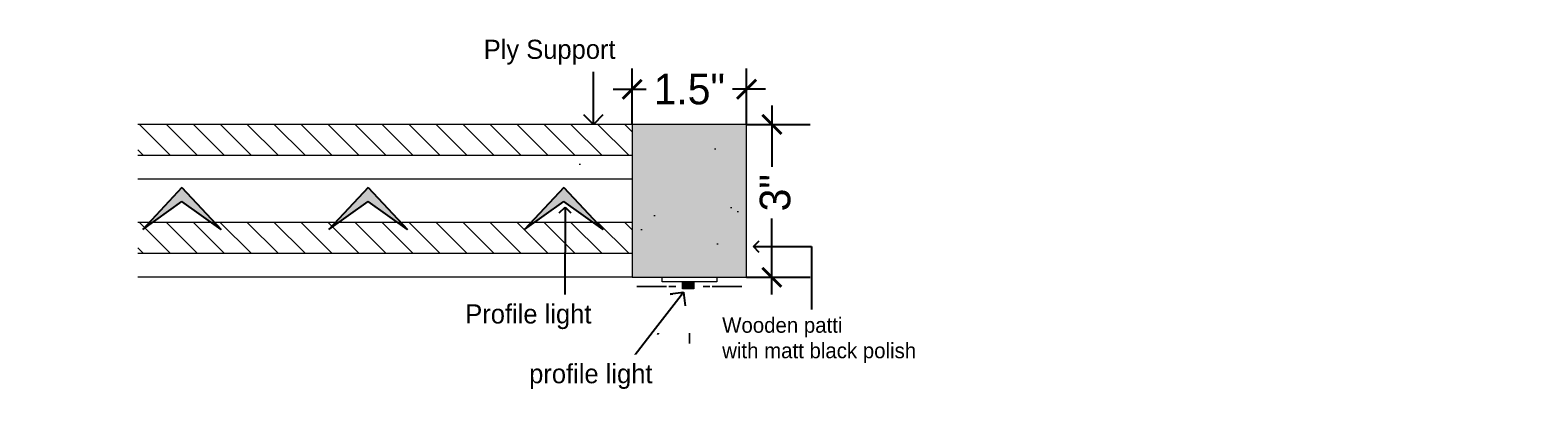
# Model space of a CAD drawing. Header units: inches. Extents: x -137722 to 81594, y -22256 to -1207.
# Drawn here: x -64413.14 to -64393.38, y -2417.22 to -2412.47 of the extents above; entities that cross this region are included whole.
import ezdxf

# ---------------------------------------------------------------- set-up
doc = ezdxf.new("R2010")
doc.units = ezdxf.units.IN
doc.header["$LTSCALE"] = 0.05
doc.header["$MEASUREMENT"] = 0
doc.header["$PDMODE"] = 3
doc.header["$PDSIZE"] = -4
doc.linetypes.add('DASHED2', pattern=[0.375, 0.25, -0.125])
doc.layers.get('Defpoints').update_dxf_attribs({"linetype": 'DASHED2'})
for name, color, linetype in [('Civil Dimension - Text', 7, 'Continuous'), ('Flooring Hatch', 251, 'Continuous'), ('text', 176, 'Continuous')]:
    doc.layers.add(name, color=color, linetype=linetype)
doc.layers.add('FURNITURE', color=36, linetype='Continuous', lineweight=18)
doc.layers.add('PDF6_RCP 1', color=7, linetype='Continuous', true_color=0xb9b9b9)
doc.styles.add('4MMOF3-8', font='ARIALN.TTF', dxfattribs={"height": 5.12})
doc.styles.add('9-128OF1-4', font='stylu.ttf')
doc.styles.add('ARIAL1', font='romans.shx', dxfattribs={"width": 0.85})
doc.dimstyles.new('DIM 1-4', dxfattribs={"dimtxt": 3.0792, "dimasz": 1.82, "dimexe": 1.82, "dimexo": 0, "dimgap": 0.09, "dimtad": 0, "dimzin": 0, "dimdsep": 46, "dimlunit": 4, "dimtxsty": '9-128OF1-4', "dimblk": 'ARCHTICK', "dimcen": 1.8125, "dimdle": 1.82, "dimclrd": 8, "dimclre": 8, "dimadec": 0, "dimazin": 0, "dimtfac": 1, "dimtofl": 0, "dimtmove": 0, "dimatfit": 3, "dimldrblk": 'OPEN90', "dimfxl": 1, "dimtolj": 1, "dimtzin": 0, "dimlwd": -1, "dimarcsym": 0})
pattern_1 = [(127.5, (-109978.4844, 75098.0338), (-1.92682377, -0.062993358), [0, -1.52, 0, -1.7, 0, -1.625]), (97.5, (-109978.4844, 75098.0338), (-2.822146065, 1.769776705), [0, -0.82, 0, -1.37, 0, -0.525]), (57.5, (-109978.4844, 75096.8038), (-0.005659054, 3.114141862), [0, -0.5, 0, -1.8, 0, -2.35]), (47.5, (-109978.4844, 75096.8038), (-0.877675565, 3.006126605), [0, -0.25, 0, -1.18, 0, -1.35])]

# ---------------------------------------------------------------- blocks, each defined once
blk = doc.blocks.new('_ArchTick')
at = {"color": 0, "const_width": 0.15}
blk.add_lwpolyline([(-0.5, -0.5), (0.5, 0.5)], dxfattribs=at)
blk = doc.blocks.new('*D525')
at = {"layer": 'Civil Dimension - Text', "color": 8, "ltscale": 50, "transparency": 16777216}
for p, q in [((-64403.415, -2413.458), (-64403.415, -2414.263)), ((-64403.415, -2415.958), (-64403.415, -2414.94))]:
    blk.add_line(p, q, dxfattribs=at)
at = {"layer": 'Civil Dimension - Text', "color": 8, "lineweight": -2, "ltscale": 50, "transparency": 16777216}
for p, q in [((-64403.747, -2413.708), (-64402.915, -2413.708)), ((-64403.747, -2415.708), (-64402.915, -2415.708))]:
    blk.add_line(p, q, dxfattribs=at)
at = {"layer": 'Defpoints', "color": 0, "ltscale": 50, "transparency": 16777216}
for p in [(-64403.747, -2413.708), (-64403.415, -2413.708), (-64403.747, -2415.708)]:
    blk.add_point(p, dxfattribs=at)
at = {"layer": 'Civil Dimension - Text', "color": 8, "ltscale": 50, "transparency": 16777216, "xscale": 0.25, "yscale": 0.25, "zscale": 0.25}
for p, rotation in [((-64403.415, -2413.708), 90), ((-64403.415, -2415.708), 270)]:
    blk.add_blockref('_ArchTick', p, dxfattribs=dict(at, rotation=rotation))
at = {"layer": 'Civil Dimension - Text', "color": 0, "ltscale": 50, "transparency": 16777216, "insert": (-64403.371, -2414.601), "char_height": 0.4, "attachment_point": 5, "rotation": 90, "style": '9-128OF1-4'}
blk.add_mtext('\\A1;3"', dxfattribs=at)
blk = doc.blocks.new('_Open90')
at = {"color": 0, "linetype": 'ByBlock', "lineweight": -2}
for p, q in [((0, 0), (-1, 0)), ((-0.5, 0.5), (0, 0)), ((0, 0), (-0.5, -0.5))]:
    blk.add_line(p, q, dxfattribs=at)
blk = doc.blocks.new('*D526')
at = {"layer": 'Civil Dimension - Text', "color": 8, "lineweight": -2, "ltscale": 50, "transparency": 16777216}
for p, q in [((-64405.247, -2413.708), (-64405.247, -2412.747)), ((-64403.747, -2413.708), (-64403.747, -2412.747))]:
    blk.add_line(p, q, dxfattribs=at)
at = {"layer": 'Civil Dimension - Text', "color": 8, "ltscale": 50, "transparency": 16777216}
for p, q in [((-64405.497, -2413.247), (-64405.062, -2413.247)), ((-64403.497, -2413.247), (-64403.931, -2413.247))]:
    blk.add_line(p, q, dxfattribs=at)
at = {"layer": 'Defpoints', "color": 0, "ltscale": 50, "transparency": 16777216}
for p in [(-64403.747, -2413.247), (-64405.247, -2413.708), (-64403.747, -2413.708)]:
    blk.add_point(p, dxfattribs=at)
at = {"layer": 'Civil Dimension - Text', "color": 8, "ltscale": 50, "transparency": 16777216, "xscale": 0.25, "yscale": 0.25, "zscale": 0.25, "rotation": 180}
blk.add_blockref('_ArchTick', (-64405.247, -2413.247), dxfattribs=at)
at = {"layer": 'Civil Dimension - Text', "color": 8, "ltscale": 50, "transparency": 16777216, "xscale": 0.25, "yscale": 0.25, "zscale": 0.25}
blk.add_blockref('_ArchTick', (-64403.747, -2413.247), dxfattribs=at)
at = {"layer": 'Civil Dimension - Text', "color": 0, "ltscale": 50, "transparency": 16777216, "insert": (-64404.497, -2413.247), "char_height": 0.4, "attachment_point": 5, "style": '9-128OF1-4'}
blk.add_mtext('\\A1;1.5"', dxfattribs=at)
blk = doc.blocks.new('adwawd')
at = {"layer": 'Flooring Hatch', "ltscale": 50, "true_color": 0xcd6928, "transparency": 33554687}
h = blk.add_hatch(color=32, dxfattribs=at)
h.dxf.hatch_style = 1
h.paths.add_polyline_path([(-77941.34, -7094.04), (-77946.01, -7099.05), (-77941.34, -7095.73), (-77936.68, -7099.05)])
at = {"layer": 'Civil Dimension - Text', "color": 2, "ltscale": 50}
for p, q in [((-77941.34, -7094.04), (-77946.01, -7099.05)), ((-77941.34, -7094.04), (-77936.68, -7099.05)), ((-77946.01, -7099.05), (-77941.34, -7095.73)), ((-77936.68, -7099.05), (-77941.34, -7095.73))]:
    blk.add_line(p, q, dxfattribs=at)

msp = doc.modelspace()

# ---------------------------------------------------------------- hatches: boundary and pattern name
at = {"layer": 'FURNITURE', "ltscale": 50}
h = msp.add_hatch(dxfattribs=at)
h.set_pattern_fill('ANSI31', color=256, scale=2, angle=90)
h.set_pattern_definition([(135, (-0.41622, -19.66975), (-0.1767766953, -0.1767766953), [])])
h.paths.add_polyline_path([(-64405.2469, -2414.1151), (-64405.2469, -2413.7079), (-64411.7279, -2413.7079), (-64411.7279, -2414.1151)])
h = msp.add_hatch(dxfattribs=at)
h.set_pattern_fill('AR-SAND', color=256, angle=90)
h.set_pattern_definition([(127.5, (-0.4162, -19.6697), (-1.92682377, -0.06299336), [0, -1.52, 0, -1.7, 0, -1.625]), (97.5, (-0.4162, -19.6697), (-2.82214607, 1.76977671), [0, -0.82, 0, -1.37, 0, -0.525]), (57.5, (-0.4162, -20.8997), (-0.005659054, 3.11414186), [0, -0.5, 0, -1.8, 0, -2.35]), (47.5, (-0.4162, -20.8997), (-0.87767556, 3.0061266), [0, -0.25, 0, -1.18, 0, -1.35])])
h.paths.add_polyline_path([(-64407.2532, -2413.7079), (-64407.2532, -2414.4579), (-64405.2469, -2414.4579), (-64405.2469, -2413.7079)])
h = msp.add_hatch(dxfattribs=at)
h.set_pattern_fill('AR-SAND', color=256, angle=90)
h.set_pattern_definition(pattern_1)
h.paths.add_polyline_path([(-64403.7469, -2413.7079), (-64405.2469, -2413.7079), (-64405.2469, -2415.7079), (-64403.7469, -2415.7079)])
h = msp.add_hatch(dxfattribs=at)
h.set_pattern_fill('AR-SAND', color=256, angle=90)
h.set_pattern_definition(pattern_1)
h.paths.add_polyline_path([(-64405.2469, -2415.7079), (-64403.7469, -2415.7079), (-64403.7469, -2413.7079), (-64405.2469, -2413.7079)])
h = msp.add_hatch(dxfattribs=at)
h.set_pattern_fill('AR-SAND', color=256, angle=90)
h.set_pattern_definition(pattern_1)
h.paths.add_polyline_path([(-64405.2469, -2415.7079), (-64403.7469, -2415.7079), (-64403.7469, -2413.7079), (-64405.2469, -2413.7079)])
h = msp.add_hatch(color=256, dxfattribs=at)
h.dxf.hatch_style = 1
h.paths.add_polyline_path([(-64403.7469, -2413.7079), (-64405.2469, -2413.7079), (-64405.2469, -2415.7079), (-64403.7469, -2415.7079)])
h = msp.add_hatch(dxfattribs=at)
h.set_pattern_fill('ANSI31', color=256, scale=2, angle=90)
h.set_pattern_definition([(135, (-0.41622, -20.95254), (-0.1767766953, -0.1767766953), [])])
h.paths.add_polyline_path([(-64405.2469, -2415.3979), (-64405.2469, -2414.9906), (-64411.7279, -2414.9906), (-64411.7279, -2415.3979)])
at = {"layer": 'PDF6_RCP 1', "true_color": 0xf8d731}
msp.add_hatch(color=40, dxfattribs=at).paths.add_polyline_path([(-64404.4371, -2415.8572), (-64404.5865, -2415.8572), (-64404.5865, -2415.7676), (-64404.4371, -2415.7676)])

# ---------------------------------------------------------------- linework, layer by layer
at = {"layer": 'FURNITURE', "ltscale": 50}
for p, q in [((-64405.2469, -2413.7079), (-64411.7279, -2413.7079)), ((-64405.2469, -2414.1151), (-64411.7279, -2414.1151)), ((-64405.2469, -2414.4251), (-64411.7279, -2414.4251)), ((-64405.2469, -2414.9906), (-64411.7279, -2414.9906)), ((-64405.2469, -2415.3979), (-64411.7279, -2415.3979)), ((-64405.2469, -2415.7079), (-64411.7279, -2415.7079))]:
    msp.add_line(p, q, dxfattribs=at)
msp.add_lwpolyline([(-64403.7469, -2415.7079), (-64403.7469, -2413.7079), (-64405.2469, -2413.7079), (-64405.2469, -2415.7079)], close=True, dxfattribs=at)
at = {"layer": 'PDF6_RCP 1', "color": 244, "lineweight": 0, "true_color": 0x991b1e}
for points in [[(-64404.7955, -2415.8273), (-64405.1838, -2415.8273)], [(-64404.7955, -2415.8273), (-64405.1838, -2415.8273)], [(-64404.6761, -2415.8273), (-64404.7657, -2415.8273)], [(-64404.6761, -2415.8273), (-64404.7657, -2415.8273)], [(-64404.3177, -2415.8273), (-64404.2281, -2415.8273)], [(-64404.3177, -2415.8273), (-64404.2281, -2415.8273)], [(-64404.1982, -2415.8273), (-64403.81, -2415.8273)], [(-64404.1982, -2415.8273), (-64403.81, -2415.8273)], [(-64404.7955, -2415.9766), (-64405.1539, -2416.0961)], [(-64404.7955, -2415.9766), (-64405.1539, -2416.0961)], [(-64404.6761, -2415.9468), (-64404.7657, -2415.9766)], [(-64404.6761, -2415.9468), (-64404.7657, -2415.9766)], [(-64404.6163, -2416.0364), (-64404.6462, -2416.0961)], [(-64404.6163, -2416.0364), (-64404.6462, -2416.0961)], [(-64404.4969, -2416.0662), (-64404.4969, -2416.1558)], [(-64404.4969, -2416.0662), (-64404.4969, -2416.1558)], [(-64404.3774, -2416.0364), (-64404.3475, -2416.0961)], [(-64404.3774, -2416.0364), (-64404.3475, -2416.0961)], [(-64404.3177, -2415.9468), (-64404.258, -2415.9766)], [(-64404.3177, -2415.9468), (-64404.258, -2415.9766)], [(-64404.1982, -2415.9766), (-64403.8398, -2416.0961)], [(-64404.1982, -2415.9766), (-64403.8398, -2416.0961)], [(-64404.6761, -2416.126), (-64404.915, -2416.4545)], [(-64404.6761, -2416.126), (-64404.915, -2416.4545)], [(-64404.4969, -2416.1857), (-64404.4969, -2416.574)], [(-64404.4969, -2416.1857), (-64404.4969, -2416.574)], [(-64404.3177, -2416.126), (-64404.0788, -2416.4545)], [(-64404.3177, -2416.126), (-64404.0788, -2416.4545)]]:
    msp.add_lwpolyline(points, close=True, dxfattribs=at)
for points in [[(-64405.1838, -2415.8273), (-64404.7955, -2415.8273)], [(-64405.1838, -2415.8273), (-64404.7955, -2415.8273)], [(-64405.1838, -2415.8273), (-64404.7955, -2415.8273)], [(-64405.1838, -2415.8273), (-64404.7955, -2415.8273)], [(-64405.1838, -2415.8273), (-64404.7955, -2415.8273)], [(-64405.1838, -2415.8273), (-64404.7955, -2415.8273)], [(-64405.1838, -2415.8273), (-64404.7955, -2415.8273)], [(-64405.1838, -2415.8273), (-64404.7955, -2415.8273)], [(-64405.1838, -2415.8273), (-64404.7955, -2415.8273)], [(-64405.1838, -2415.8273), (-64404.7955, -2415.8273)], [(-64405.1838, -2415.8273), (-64404.7955, -2415.8273)], [(-64405.1838, -2415.8273), (-64404.7955, -2415.8273)], [(-64405.1838, -2415.8273), (-64404.7955, -2415.8273)], [(-64405.1838, -2415.8273), (-64404.7955, -2415.8273)], [(-64405.1838, -2415.8273), (-64404.7955, -2415.8273)], [(-64405.1838, -2415.8273), (-64404.7955, -2415.8273)], [(-64405.1838, -2415.8273), (-64404.7955, -2415.8273)], [(-64405.1838, -2415.8273), (-64404.7955, -2415.8273)], [(-64405.1838, -2415.8273), (-64404.7955, -2415.8273)], [(-64405.1838, -2415.8273), (-64404.7955, -2415.8273)], [(-64405.1838, -2415.8273), (-64404.7955, -2415.8273)], [(-64405.1838, -2415.8273), (-64404.7955, -2415.8273)], [(-64405.1838, -2415.8273), (-64404.7955, -2415.8273)], [(-64405.1838, -2415.8273), (-64404.7955, -2415.8273)], [(-64405.1838, -2415.8273), (-64404.7955, -2415.8273)], [(-64404.7657, -2415.8273), (-64404.6761, -2415.8273)], [(-64404.7657, -2415.8273), (-64404.6761, -2415.8273)], [(-64404.7657, -2415.8273), (-64404.6761, -2415.8273)], [(-64404.7657, -2415.8273), (-64404.6761, -2415.8273)], [(-64404.7657, -2415.8273), (-64404.6761, -2415.8273)], [(-64404.7657, -2415.8273), (-64404.6761, -2415.8273)], [(-64404.7657, -2415.8273), (-64404.6761, -2415.8273)], [(-64404.7657, -2415.8273), (-64404.6761, -2415.8273)], [(-64404.7657, -2415.8273), (-64404.6761, -2415.8273)], [(-64404.7657, -2415.8273), (-64404.6761, -2415.8273)], [(-64404.7657, -2415.8273), (-64404.6761, -2415.8273)], [(-64404.7657, -2415.8273), (-64404.6761, -2415.8273)], [(-64404.7657, -2415.8273), (-64404.6761, -2415.8273)], [(-64404.7657, -2415.8273), (-64404.6761, -2415.8273)], [(-64404.7657, -2415.8273), (-64404.6761, -2415.8273)], [(-64404.7657, -2415.8273), (-64404.6761, -2415.8273)], [(-64404.7657, -2415.8273), (-64404.6761, -2415.8273)], [(-64404.7657, -2415.8273), (-64404.6761, -2415.8273)], [(-64404.7657, -2415.8273), (-64404.6761, -2415.8273)], [(-64404.7657, -2415.8273), (-64404.6761, -2415.8273)], [(-64404.7657, -2415.8273), (-64404.6761, -2415.8273)], [(-64404.7657, -2415.8273), (-64404.6761, -2415.8273)], [(-64404.7657, -2415.8273), (-64404.6761, -2415.8273)], [(-64404.7657, -2415.8273), (-64404.6761, -2415.8273)], [(-64404.7657, -2415.8273), (-64404.6761, -2415.8273)], [(-64404.2281, -2415.8273), (-64404.3177, -2415.8273)], [(-64404.2281, -2415.8273), (-64404.3177, -2415.8273)], [(-64404.2281, -2415.8273), (-64404.3177, -2415.8273)], [(-64404.2281, -2415.8273), (-64404.3177, -2415.8273)], [(-64404.2281, -2415.8273), (-64404.3177, -2415.8273)], [(-64404.2281, -2415.8273), (-64404.3177, -2415.8273)], [(-64404.2281, -2415.8273), (-64404.3177, -2415.8273)], [(-64404.2281, -2415.8273), (-64404.3177, -2415.8273)], [(-64404.2281, -2415.8273), (-64404.3177, -2415.8273)], [(-64404.2281, -2415.8273), (-64404.3177, -2415.8273)], [(-64404.2281, -2415.8273), (-64404.3177, -2415.8273)], [(-64404.2281, -2415.8273), (-64404.3177, -2415.8273)], [(-64404.2281, -2415.8273), (-64404.3177, -2415.8273)], [(-64404.2281, -2415.8273), (-64404.3177, -2415.8273)], [(-64404.2281, -2415.8273), (-64404.3177, -2415.8273)], [(-64404.2281, -2415.8273), (-64404.3177, -2415.8273)], [(-64404.2281, -2415.8273), (-64404.3177, -2415.8273)], [(-64404.2281, -2415.8273), (-64404.3177, -2415.8273)], [(-64404.2281, -2415.8273), (-64404.3177, -2415.8273)], [(-64404.2281, -2415.8273), (-64404.3177, -2415.8273)], [(-64404.2281, -2415.8273), (-64404.3177, -2415.8273)], [(-64404.2281, -2415.8273), (-64404.3177, -2415.8273)], [(-64404.2281, -2415.8273), (-64404.3177, -2415.8273)], [(-64404.2281, -2415.8273), (-64404.3177, -2415.8273)], [(-64404.2281, -2415.8273), (-64404.3177, -2415.8273)], [(-64403.81, -2415.8273), (-64404.1982, -2415.8273)], [(-64403.81, -2415.8273), (-64404.1982, -2415.8273)], [(-64403.81, -2415.8273), (-64404.1982, -2415.8273)], [(-64403.81, -2415.8273), (-64404.1982, -2415.8273)], [(-64403.81, -2415.8273), (-64404.1982, -2415.8273)], [(-64403.81, -2415.8273), (-64404.1982, -2415.8273)], [(-64403.81, -2415.8273), (-64404.1982, -2415.8273)], [(-64403.81, -2415.8273), (-64404.1982, -2415.8273)], [(-64403.81, -2415.8273), (-64404.1982, -2415.8273)], [(-64403.81, -2415.8273), (-64404.1982, -2415.8273)], [(-64403.81, -2415.8273), (-64404.1982, -2415.8273)], [(-64403.81, -2415.8273), (-64404.1982, -2415.8273)], [(-64403.81, -2415.8273), (-64404.1982, -2415.8273)], [(-64403.81, -2415.8273), (-64404.1982, -2415.8273)], [(-64403.81, -2415.8273), (-64404.1982, -2415.8273)], [(-64403.81, -2415.8273), (-64404.1982, -2415.8273)], [(-64403.81, -2415.8273), (-64404.1982, -2415.8273)], [(-64403.81, -2415.8273), (-64404.1982, -2415.8273)], [(-64403.81, -2415.8273), (-64404.1982, -2415.8273)], [(-64403.81, -2415.8273), (-64404.1982, -2415.8273)], [(-64403.81, -2415.8273), (-64404.1982, -2415.8273)], [(-64403.81, -2415.8273), (-64404.1982, -2415.8273)], [(-64403.81, -2415.8273), (-64404.1982, -2415.8273)], [(-64403.81, -2415.8273), (-64404.1982, -2415.8273)], [(-64403.81, -2415.8273), (-64404.1982, -2415.8273)], [(-64405.1539, -2416.0961), (-64404.7955, -2415.9766)], [(-64405.1539, -2416.0961), (-64404.7955, -2415.9766)], [(-64405.1539, -2416.0961), (-64404.7955, -2415.9766)], [(-64405.1539, -2416.0961), (-64404.7955, -2415.9766)], [(-64405.1539, -2416.0961), (-64404.7955, -2415.9766)], [(-64405.1539, -2416.0961), (-64404.7955, -2415.9766)], [(-64405.1539, -2416.0961), (-64404.7955, -2415.9766)], [(-64405.1539, -2416.0961), (-64404.7955, -2415.9766)], [(-64405.1539, -2416.0961), (-64404.7955, -2415.9766)], [(-64405.1539, -2416.0961), (-64404.7955, -2415.9766)], [(-64405.1539, -2416.0961), (-64404.7955, -2415.9766)], [(-64405.1539, -2416.0961), (-64404.7955, -2415.9766)], [(-64405.1539, -2416.0961), (-64404.7955, -2415.9766)], [(-64405.1539, -2416.0961), (-64404.7955, -2415.9766)], [(-64405.1539, -2416.0961), (-64404.7955, -2415.9766)], [(-64405.1539, -2416.0961), (-64404.7955, -2415.9766)], [(-64405.1539, -2416.0961), (-64404.7955, -2415.9766)], [(-64405.1539, -2416.0961), (-64404.7955, -2415.9766)], [(-64405.1539, -2416.0961), (-64404.7955, -2415.9766)], [(-64405.1539, -2416.0961), (-64404.7955, -2415.9766)], [(-64405.1539, -2416.0961), (-64404.7955, -2415.9766)], [(-64405.1539, -2416.0961), (-64404.7955, -2415.9766)], [(-64405.1539, -2416.0961), (-64404.7955, -2415.9766)], [(-64405.1539, -2416.0961), (-64404.7955, -2415.9766)], [(-64405.1539, -2416.0961), (-64404.7955, -2415.9766)], [(-64404.7657, -2415.9766), (-64404.6761, -2415.9468)], [(-64404.7657, -2415.9766), (-64404.6761, -2415.9468)], [(-64404.7657, -2415.9766), (-64404.6761, -2415.9468)], [(-64404.7657, -2415.9766), (-64404.6761, -2415.9468)], [(-64404.7657, -2415.9766), (-64404.6761, -2415.9468)], [(-64404.7657, -2415.9766), (-64404.6761, -2415.9468)], [(-64404.7657, -2415.9766), (-64404.6761, -2415.9468)], [(-64404.7657, -2415.9766), (-64404.6761, -2415.9468)], [(-64404.7657, -2415.9766), (-64404.6761, -2415.9468)], [(-64404.7657, -2415.9766), (-64404.6761, -2415.9468)], [(-64404.7657, -2415.9766), (-64404.6761, -2415.9468)], [(-64404.7657, -2415.9766), (-64404.6761, -2415.9468)], [(-64404.7657, -2415.9766), (-64404.6761, -2415.9468)], [(-64404.7657, -2415.9766), (-64404.6761, -2415.9468)], [(-64404.7657, -2415.9766), (-64404.6761, -2415.9468)], [(-64404.7657, -2415.9766), (-64404.6761, -2415.9468)], [(-64404.7657, -2415.9766), (-64404.6761, -2415.9468)], [(-64404.7657, -2415.9766), (-64404.6761, -2415.9468)], [(-64404.7657, -2415.9766), (-64404.6761, -2415.9468)], [(-64404.7657, -2415.9766), (-64404.6761, -2415.9468)], [(-64404.7657, -2415.9766), (-64404.6761, -2415.9468)], [(-64404.7657, -2415.9766), (-64404.6761, -2415.9468)], [(-64404.7657, -2415.9766), (-64404.6761, -2415.9468)], [(-64404.7657, -2415.9766), (-64404.6761, -2415.9468)], [(-64404.7657, -2415.9766), (-64404.6761, -2415.9468)], [(-64404.6462, -2416.0961), (-64404.6163, -2416.0364)], [(-64404.6462, -2416.0961), (-64404.6163, -2416.0364)], [(-64404.6462, -2416.0961), (-64404.6163, -2416.0364)], [(-64404.6462, -2416.0961), (-64404.6163, -2416.0364)], [(-64404.6462, -2416.0961), (-64404.6163, -2416.0364)], [(-64404.6462, -2416.0961), (-64404.6163, -2416.0364)], [(-64404.6462, -2416.0961), (-64404.6163, -2416.0364)], [(-64404.6462, -2416.0961), (-64404.6163, -2416.0364)], [(-64404.6462, -2416.0961), (-64404.6163, -2416.0364)], [(-64404.6462, -2416.0961), (-64404.6163, -2416.0364)], [(-64404.6462, -2416.0961), (-64404.6163, -2416.0364)], [(-64404.6462, -2416.0961), (-64404.6163, -2416.0364)], [(-64404.6462, -2416.0961), (-64404.6163, -2416.0364)], [(-64404.6462, -2416.0961), (-64404.6163, -2416.0364)], [(-64404.6462, -2416.0961), (-64404.6163, -2416.0364)], [(-64404.6462, -2416.0961), (-64404.6163, -2416.0364)], [(-64404.6462, -2416.0961), (-64404.6163, -2416.0364)], [(-64404.6462, -2416.0961), (-64404.6163, -2416.0364)], [(-64404.6462, -2416.0961), (-64404.6163, -2416.0364)], [(-64404.6462, -2416.0961), (-64404.6163, -2416.0364)], [(-64404.6462, -2416.0961), (-64404.6163, -2416.0364)], [(-64404.6462, -2416.0961), (-64404.6163, -2416.0364)], [(-64404.6462, -2416.0961), (-64404.6163, -2416.0364)], [(-64404.6462, -2416.0961), (-64404.6163, -2416.0364)], [(-64404.6462, -2416.0961), (-64404.6163, -2416.0364)], [(-64404.4969, -2416.1558), (-64404.4969, -2416.0662)], [(-64404.4969, -2416.1558), (-64404.4969, -2416.0662)], [(-64404.4969, -2416.1558), (-64404.4969, -2416.0662)], [(-64404.4969, -2416.1558), (-64404.4969, -2416.0662)], [(-64404.4969, -2416.1558), (-64404.4969, -2416.0662)], [(-64404.4969, -2416.1558), (-64404.4969, -2416.0662)], [(-64404.4969, -2416.1558), (-64404.4969, -2416.0662)], [(-64404.4969, -2416.1558), (-64404.4969, -2416.0662)], [(-64404.4969, -2416.1558), (-64404.4969, -2416.0662)], [(-64404.4969, -2416.1558), (-64404.4969, -2416.0662)], [(-64404.4969, -2416.1558), (-64404.4969, -2416.0662)], [(-64404.4969, -2416.1558), (-64404.4969, -2416.0662)], [(-64404.4969, -2416.1558), (-64404.4969, -2416.0662)], [(-64404.4969, -2416.1558), (-64404.4969, -2416.0662)], [(-64404.4969, -2416.1558), (-64404.4969, -2416.0662)], [(-64404.4969, -2416.1558), (-64404.4969, -2416.0662)], [(-64404.4969, -2416.1558), (-64404.4969, -2416.0662)], [(-64404.4969, -2416.1558), (-64404.4969, -2416.0662)], [(-64404.4969, -2416.1558), (-64404.4969, -2416.0662)], [(-64404.4969, -2416.1558), (-64404.4969, -2416.0662)], [(-64404.4969, -2416.1558), (-64404.4969, -2416.0662)], [(-64404.4969, -2416.1558), (-64404.4969, -2416.0662)], [(-64404.4969, -2416.1558), (-64404.4969, -2416.0662)], [(-64404.4969, -2416.1558), (-64404.4969, -2416.0662)], [(-64404.4969, -2416.1558), (-64404.4969, -2416.0662)], [(-64404.3475, -2416.0961), (-64404.3774, -2416.0364)], [(-64404.3475, -2416.0961), (-64404.3774, -2416.0364)], [(-64404.3475, -2416.0961), (-64404.3774, -2416.0364)], [(-64404.3475, -2416.0961), (-64404.3774, -2416.0364)], [(-64404.3475, -2416.0961), (-64404.3774, -2416.0364)], [(-64404.3475, -2416.0961), (-64404.3774, -2416.0364)], [(-64404.3475, -2416.0961), (-64404.3774, -2416.0364)], [(-64404.3475, -2416.0961), (-64404.3774, -2416.0364)], [(-64404.3475, -2416.0961), (-64404.3774, -2416.0364)], [(-64404.3475, -2416.0961), (-64404.3774, -2416.0364)], [(-64404.3475, -2416.0961), (-64404.3774, -2416.0364)], [(-64404.3475, -2416.0961), (-64404.3774, -2416.0364)], [(-64404.3475, -2416.0961), (-64404.3774, -2416.0364)], [(-64404.3475, -2416.0961), (-64404.3774, -2416.0364)], [(-64404.3475, -2416.0961), (-64404.3774, -2416.0364)], [(-64404.3475, -2416.0961), (-64404.3774, -2416.0364)], [(-64404.3475, -2416.0961), (-64404.3774, -2416.0364)], [(-64404.3475, -2416.0961), (-64404.3774, -2416.0364)], [(-64404.3475, -2416.0961), (-64404.3774, -2416.0364)], [(-64404.3475, -2416.0961), (-64404.3774, -2416.0364)], [(-64404.3475, -2416.0961), (-64404.3774, -2416.0364)], [(-64404.3475, -2416.0961), (-64404.3774, -2416.0364)], [(-64404.3475, -2416.0961), (-64404.3774, -2416.0364)], [(-64404.3475, -2416.0961), (-64404.3774, -2416.0364)], [(-64404.3475, -2416.0961), (-64404.3774, -2416.0364)], [(-64404.258, -2415.9766), (-64404.3177, -2415.9468)], [(-64404.258, -2415.9766), (-64404.3177, -2415.9468)], [(-64404.258, -2415.9766), (-64404.3177, -2415.9468)], [(-64404.258, -2415.9766), (-64404.3177, -2415.9468)], [(-64404.258, -2415.9766), (-64404.3177, -2415.9468)], [(-64404.258, -2415.9766), (-64404.3177, -2415.9468)], [(-64404.258, -2415.9766), (-64404.3177, -2415.9468)], [(-64404.258, -2415.9766), (-64404.3177, -2415.9468)], [(-64404.258, -2415.9766), (-64404.3177, -2415.9468)], [(-64404.258, -2415.9766), (-64404.3177, -2415.9468)], [(-64404.258, -2415.9766), (-64404.3177, -2415.9468)], [(-64404.258, -2415.9766), (-64404.3177, -2415.9468)], [(-64404.258, -2415.9766), (-64404.3177, -2415.9468)], [(-64404.258, -2415.9766), (-64404.3177, -2415.9468)], [(-64404.258, -2415.9766), (-64404.3177, -2415.9468)], [(-64404.258, -2415.9766), (-64404.3177, -2415.9468)], [(-64404.258, -2415.9766), (-64404.3177, -2415.9468)], [(-64404.258, -2415.9766), (-64404.3177, -2415.9468)], [(-64404.258, -2415.9766), (-64404.3177, -2415.9468)], [(-64404.258, -2415.9766), (-64404.3177, -2415.9468)], [(-64404.258, -2415.9766), (-64404.3177, -2415.9468)], [(-64404.258, -2415.9766), (-64404.3177, -2415.9468)], [(-64404.258, -2415.9766), (-64404.3177, -2415.9468)], [(-64404.258, -2415.9766), (-64404.3177, -2415.9468)], [(-64404.258, -2415.9766), (-64404.3177, -2415.9468)], [(-64403.8398, -2416.0961), (-64404.1982, -2415.9766)], [(-64403.8398, -2416.0961), (-64404.1982, -2415.9766)], [(-64403.8398, -2416.0961), (-64404.1982, -2415.9766)], [(-64403.8398, -2416.0961), (-64404.1982, -2415.9766)], [(-64403.8398, -2416.0961), (-64404.1982, -2415.9766)], [(-64403.8398, -2416.0961), (-64404.1982, -2415.9766)], [(-64403.8398, -2416.0961), (-64404.1982, -2415.9766)], [(-64403.8398, -2416.0961), (-64404.1982, -2415.9766)], [(-64403.8398, -2416.0961), (-64404.1982, -2415.9766)], [(-64403.8398, -2416.0961), (-64404.1982, -2415.9766)], [(-64403.8398, -2416.0961), (-64404.1982, -2415.9766)], [(-64403.8398, -2416.0961), (-64404.1982, -2415.9766)], [(-64403.8398, -2416.0961), (-64404.1982, -2415.9766)], [(-64403.8398, -2416.0961), (-64404.1982, -2415.9766)], [(-64403.8398, -2416.0961), (-64404.1982, -2415.9766)], [(-64403.8398, -2416.0961), (-64404.1982, -2415.9766)], [(-64403.8398, -2416.0961), (-64404.1982, -2415.9766)], [(-64403.8398, -2416.0961), (-64404.1982, -2415.9766)], [(-64403.8398, -2416.0961), (-64404.1982, -2415.9766)], [(-64403.8398, -2416.0961), (-64404.1982, -2415.9766)], [(-64403.8398, -2416.0961), (-64404.1982, -2415.9766)], [(-64403.8398, -2416.0961), (-64404.1982, -2415.9766)], [(-64403.8398, -2416.0961), (-64404.1982, -2415.9766)], [(-64403.8398, -2416.0961), (-64404.1982, -2415.9766)], [(-64403.8398, -2416.0961), (-64404.1982, -2415.9766)], [(-64404.915, -2416.4545), (-64404.6761, -2416.126)], [(-64404.915, -2416.4545), (-64404.6761, -2416.126)], [(-64404.915, -2416.4545), (-64404.6761, -2416.126)], [(-64404.915, -2416.4545), (-64404.6761, -2416.126)], [(-64404.915, -2416.4545), (-64404.6761, -2416.126)], [(-64404.915, -2416.4545), (-64404.6761, -2416.126)], [(-64404.915, -2416.4545), (-64404.6761, -2416.126)], [(-64404.915, -2416.4545), (-64404.6761, -2416.126)], [(-64404.915, -2416.4545), (-64404.6761, -2416.126)], [(-64404.915, -2416.4545), (-64404.6761, -2416.126)], [(-64404.915, -2416.4545), (-64404.6761, -2416.126)], [(-64404.915, -2416.4545), (-64404.6761, -2416.126)], [(-64404.915, -2416.4545), (-64404.6761, -2416.126)], [(-64404.915, -2416.4545), (-64404.6761, -2416.126)], [(-64404.915, -2416.4545), (-64404.6761, -2416.126)], [(-64404.915, -2416.4545), (-64404.6761, -2416.126)], [(-64404.915, -2416.4545), (-64404.6761, -2416.126)], [(-64404.915, -2416.4545), (-64404.6761, -2416.126)], [(-64404.915, -2416.4545), (-64404.6761, -2416.126)], [(-64404.915, -2416.4545), (-64404.6761, -2416.126)], [(-64404.915, -2416.4545), (-64404.6761, -2416.126)], [(-64404.915, -2416.4545), (-64404.6761, -2416.126)], [(-64404.915, -2416.4545), (-64404.6761, -2416.126)], [(-64404.915, -2416.4545), (-64404.6761, -2416.126)], [(-64404.915, -2416.4545), (-64404.6761, -2416.126)], [(-64404.4969, -2416.574), (-64404.4969, -2416.1857)], [(-64404.4969, -2416.574), (-64404.4969, -2416.1857)], [(-64404.4969, -2416.574), (-64404.4969, -2416.1857)], [(-64404.4969, -2416.574), (-64404.4969, -2416.1857)], [(-64404.4969, -2416.574), (-64404.4969, -2416.1857)], [(-64404.4969, -2416.574), (-64404.4969, -2416.1857)], [(-64404.4969, -2416.574), (-64404.4969, -2416.1857)], [(-64404.4969, -2416.574), (-64404.4969, -2416.1857)], [(-64404.4969, -2416.574), (-64404.4969, -2416.1857)], [(-64404.4969, -2416.574), (-64404.4969, -2416.1857)], [(-64404.4969, -2416.574), (-64404.4969, -2416.1857)], [(-64404.4969, -2416.574), (-64404.4969, -2416.1857)], [(-64404.4969, -2416.574), (-64404.4969, -2416.1857)], [(-64404.4969, -2416.574), (-64404.4969, -2416.1857)], [(-64404.4969, -2416.574), (-64404.4969, -2416.1857)], [(-64404.4969, -2416.574), (-64404.4969, -2416.1857)], [(-64404.4969, -2416.574), (-64404.4969, -2416.1857)], [(-64404.4969, -2416.574), (-64404.4969, -2416.1857)], [(-64404.4969, -2416.574), (-64404.4969, -2416.1857)], [(-64404.4969, -2416.574), (-64404.4969, -2416.1857)], [(-64404.4969, -2416.574), (-64404.4969, -2416.1857)], [(-64404.4969, -2416.574), (-64404.4969, -2416.1857)], [(-64404.4969, -2416.574), (-64404.4969, -2416.1857)], [(-64404.4969, -2416.574), (-64404.4969, -2416.1857)], [(-64404.4969, -2416.574), (-64404.4969, -2416.1857)], [(-64404.0788, -2416.4545), (-64404.3177, -2416.126)], [(-64404.0788, -2416.4545), (-64404.3177, -2416.126)], [(-64404.0788, -2416.4545), (-64404.3177, -2416.126)], [(-64404.0788, -2416.4545), (-64404.3177, -2416.126)], [(-64404.0788, -2416.4545), (-64404.3177, -2416.126)], [(-64404.0788, -2416.4545), (-64404.3177, -2416.126)], [(-64404.0788, -2416.4545), (-64404.3177, -2416.126)], [(-64404.0788, -2416.4545), (-64404.3177, -2416.126)], [(-64404.0788, -2416.4545), (-64404.3177, -2416.126)], [(-64404.0788, -2416.4545), (-64404.3177, -2416.126)], [(-64404.0788, -2416.4545), (-64404.3177, -2416.126)], [(-64404.0788, -2416.4545), (-64404.3177, -2416.126)], [(-64404.0788, -2416.4545), (-64404.3177, -2416.126)], [(-64404.0788, -2416.4545), (-64404.3177, -2416.126)], [(-64404.0788, -2416.4545), (-64404.3177, -2416.126)], [(-64404.0788, -2416.4545), (-64404.3177, -2416.126)], [(-64404.0788, -2416.4545), (-64404.3177, -2416.126)], [(-64404.0788, -2416.4545), (-64404.3177, -2416.126)], [(-64404.0788, -2416.4545), (-64404.3177, -2416.126)], [(-64404.0788, -2416.4545), (-64404.3177, -2416.126)], [(-64404.0788, -2416.4545), (-64404.3177, -2416.126)], [(-64404.0788, -2416.4545), (-64404.3177, -2416.126)], [(-64404.0788, -2416.4545), (-64404.3177, -2416.126)], [(-64404.0788, -2416.4545), (-64404.3177, -2416.126)], [(-64404.0788, -2416.4545), (-64404.3177, -2416.126)]]:
    msp.add_lwpolyline(points, dxfattribs=at)
at = {"layer": 'PDF6_RCP 1', "color": 244, "lineweight": 5, "true_color": 0x991b1e}
for points in [[(-64404.8553, -2415.7079), (-64404.1385, -2415.7079), (-64404.1385, -2415.7676), (-64404.8553, -2415.7676)], [(-64404.8553, -2415.7079), (-64404.1385, -2415.7079), (-64404.1385, -2415.7676), (-64404.8553, -2415.7676)], [(-64404.8553, -2415.7079), (-64404.1385, -2415.7079), (-64404.1385, -2415.7676), (-64404.8553, -2415.7676)], [(-64404.8553, -2415.7079), (-64404.1385, -2415.7079), (-64404.1385, -2415.7676), (-64404.8553, -2415.7676)], [(-64404.8553, -2415.7079), (-64404.1385, -2415.7079), (-64404.1385, -2415.7676), (-64404.8553, -2415.7676)], [(-64404.8553, -2415.7079), (-64404.1385, -2415.7079), (-64404.1385, -2415.7676), (-64404.8553, -2415.7676)], [(-64404.8553, -2415.7079), (-64404.1385, -2415.7079), (-64404.1385, -2415.7676), (-64404.8553, -2415.7676)], [(-64404.8553, -2415.7079), (-64404.1385, -2415.7079), (-64404.1385, -2415.7676), (-64404.8553, -2415.7676)], [(-64404.8553, -2415.7079), (-64404.1385, -2415.7079), (-64404.1385, -2415.7676), (-64404.8553, -2415.7676)], [(-64404.8553, -2415.7079), (-64404.1385, -2415.7079), (-64404.1385, -2415.7676), (-64404.8553, -2415.7676)], [(-64404.8553, -2415.7079), (-64404.1385, -2415.7079), (-64404.1385, -2415.7676), (-64404.8553, -2415.7676)], [(-64404.8553, -2415.7079), (-64404.1385, -2415.7079), (-64404.1385, -2415.7676), (-64404.8553, -2415.7676)], [(-64404.8553, -2415.7079), (-64404.1385, -2415.7079), (-64404.1385, -2415.7676), (-64404.8553, -2415.7676)], [(-64404.8553, -2415.7079), (-64404.1385, -2415.7079), (-64404.1385, -2415.7676), (-64404.8553, -2415.7676)], [(-64404.8553, -2415.7079), (-64404.1385, -2415.7079), (-64404.1385, -2415.7676), (-64404.8553, -2415.7676)], [(-64404.8553, -2415.7079), (-64404.1385, -2415.7079), (-64404.1385, -2415.7676), (-64404.8553, -2415.7676)], [(-64404.8553, -2415.7079), (-64404.1385, -2415.7079), (-64404.1385, -2415.7676), (-64404.8553, -2415.7676)], [(-64404.8553, -2415.7079), (-64404.1385, -2415.7079), (-64404.1385, -2415.7676), (-64404.8553, -2415.7676)], [(-64404.8553, -2415.7079), (-64404.1385, -2415.7079), (-64404.1385, -2415.7676), (-64404.8553, -2415.7676)], [(-64404.8553, -2415.7079), (-64404.1385, -2415.7079), (-64404.1385, -2415.7676), (-64404.8553, -2415.7676)], [(-64404.8553, -2415.7079), (-64404.1385, -2415.7079), (-64404.1385, -2415.7676), (-64404.8553, -2415.7676)], [(-64404.8553, -2415.7079), (-64404.1385, -2415.7079), (-64404.1385, -2415.7676), (-64404.8553, -2415.7676)], [(-64404.8553, -2415.7079), (-64404.1385, -2415.7079), (-64404.1385, -2415.7676), (-64404.8553, -2415.7676)], [(-64404.8553, -2415.7079), (-64404.1385, -2415.7079), (-64404.1385, -2415.7676), (-64404.8553, -2415.7676)], [(-64404.8553, -2415.7079), (-64404.1385, -2415.7079), (-64404.1385, -2415.7676), (-64404.8553, -2415.7676)], [(-64404.8553, -2415.7079), (-64404.1385, -2415.7079), (-64404.1385, -2415.7676), (-64404.8553, -2415.7676)], [(-64404.8553, -2415.7079), (-64404.1385, -2415.7079), (-64404.1385, -2415.7676), (-64404.8553, -2415.7676)], [(-64404.8553, -2415.7079), (-64404.1385, -2415.7079), (-64404.1385, -2415.7676), (-64404.8553, -2415.7676)], [(-64404.8553, -2415.7079), (-64404.1385, -2415.7079), (-64404.1385, -2415.7676), (-64404.8553, -2415.7676)], [(-64404.5865, -2415.7676), (-64404.4371, -2415.7676), (-64404.4371, -2415.8572), (-64404.5865, -2415.8572)], [(-64404.5865, -2415.7676), (-64404.4371, -2415.7676), (-64404.4371, -2415.8572), (-64404.5865, -2415.8572)], [(-64404.5865, -2415.7676), (-64404.4371, -2415.7676), (-64404.4371, -2415.8572), (-64404.5865, -2415.8572)], [(-64404.5865, -2415.7676), (-64404.4371, -2415.7676), (-64404.4371, -2415.8572), (-64404.5865, -2415.8572)], [(-64404.5865, -2415.7676), (-64404.4371, -2415.7676), (-64404.4371, -2415.8572), (-64404.5865, -2415.8572)], [(-64404.5865, -2415.7676), (-64404.4371, -2415.7676), (-64404.4371, -2415.8572), (-64404.5865, -2415.8572)], [(-64404.5865, -2415.7676), (-64404.4371, -2415.7676), (-64404.4371, -2415.8572), (-64404.5865, -2415.8572)], [(-64404.5865, -2415.7676), (-64404.4371, -2415.7676), (-64404.4371, -2415.8572), (-64404.5865, -2415.8572)], [(-64404.5865, -2415.7676), (-64404.4371, -2415.7676), (-64404.4371, -2415.8572), (-64404.5865, -2415.8572)], [(-64404.5865, -2415.7676), (-64404.4371, -2415.7676), (-64404.4371, -2415.8572), (-64404.5865, -2415.8572)], [(-64404.5865, -2415.7676), (-64404.4371, -2415.7676), (-64404.4371, -2415.8572), (-64404.5865, -2415.8572)], [(-64404.5865, -2415.7676), (-64404.4371, -2415.7676), (-64404.4371, -2415.8572), (-64404.5865, -2415.8572)], [(-64404.5865, -2415.7676), (-64404.4371, -2415.7676), (-64404.4371, -2415.8572), (-64404.5865, -2415.8572)], [(-64404.5865, -2415.7676), (-64404.4371, -2415.7676), (-64404.4371, -2415.8572), (-64404.5865, -2415.8572)], [(-64404.5865, -2415.7676), (-64404.4371, -2415.7676), (-64404.4371, -2415.8572), (-64404.5865, -2415.8572)], [(-64404.5865, -2415.7676), (-64404.4371, -2415.7676), (-64404.4371, -2415.8572), (-64404.5865, -2415.8572)], [(-64404.5865, -2415.7676), (-64404.4371, -2415.7676), (-64404.4371, -2415.8572), (-64404.5865, -2415.8572)], [(-64404.5865, -2415.7676), (-64404.4371, -2415.7676), (-64404.4371, -2415.8572), (-64404.5865, -2415.8572)], [(-64404.5865, -2415.7676), (-64404.4371, -2415.7676), (-64404.4371, -2415.8572), (-64404.5865, -2415.8572)], [(-64404.5865, -2415.7676), (-64404.4371, -2415.7676), (-64404.4371, -2415.8572), (-64404.5865, -2415.8572)], [(-64404.5865, -2415.7676), (-64404.4371, -2415.7676), (-64404.4371, -2415.8572), (-64404.5865, -2415.8572)], [(-64404.5865, -2415.7676), (-64404.4371, -2415.7676), (-64404.4371, -2415.8572), (-64404.5865, -2415.8572)], [(-64404.5865, -2415.7676), (-64404.4371, -2415.7676), (-64404.4371, -2415.8572), (-64404.5865, -2415.8572)], [(-64404.5865, -2415.7676), (-64404.4371, -2415.7676), (-64404.4371, -2415.8572), (-64404.5865, -2415.8572)], [(-64404.5865, -2415.7676), (-64404.4371, -2415.7676), (-64404.4371, -2415.8572), (-64404.5865, -2415.8572)], [(-64404.5865, -2415.7676), (-64404.4371, -2415.7676), (-64404.4371, -2415.8572), (-64404.5865, -2415.8572)], [(-64404.5865, -2415.7676), (-64404.4371, -2415.7676), (-64404.4371, -2415.8572), (-64404.5865, -2415.8572)], [(-64404.5865, -2415.7676), (-64404.4371, -2415.7676), (-64404.4371, -2415.8572), (-64404.5865, -2415.8572)], [(-64404.5865, -2415.7676), (-64404.4371, -2415.7676), (-64404.4371, -2415.8572), (-64404.5865, -2415.8572)]]:
    msp.add_lwpolyline(points, close=True, dxfattribs=at)

# ---------------------------------------------------------------- block references
at = {"layer": 'Civil Dimension - Text', "xscale": -0.1103349183939853, "yscale": 0.1103349183939853, "zscale": 0.1103349183939853}
for p in [(-73010.7985, -1631.8104), (-73008.3576, -1631.8104), (-73005.7932, -1631.8104)]:
    msp.add_blockref('adwawd', p, dxfattribs=at)

# ---------------------------------------------------------------- dimensions: what is measured, and where the dimension line sits
at = {"layer": 'Civil Dimension - Text', "ltscale": 50}
dim = msp.add_linear_dim(base=(-64403.7469, -2413.2466), p1=(-64405.2469, -2413.7079), p2=(-64403.7469, -2413.7079), angle=180, text='1.5"', dimstyle='DIM 1-4', override={"dimtxt": 0.4, "dimasz": 0.25, "dimexe": 0.5, "dimdec": 3, "dimdle": 0.25, "dimtdec": 3, "dimtmove": 1, "dimfxl": 0, "dimfrac": 1, "dimarcsym": 1}, dxfattribs=at)
dim.commit()
dim.dimension.update_dxf_attribs({"geometry": '*D526', "text_midpoint": (-64404.4969, -2413.2466)})
dim = msp.add_linear_dim(base=(-64403.4154, -2413.7079), p1=(-64403.7469, -2415.7079), p2=(-64403.7469, -2413.7079), angle=90, text='3"', dimstyle='DIM 1-4', override={"dimtxt": 0.4, "dimasz": 0.25, "dimexe": 0.5, "dimdec": 3, "dimdle": 0.25, "dimtdec": 3, "dimtmove": 1, "dimfxl": 0, "dimfrac": 1, "dimarcsym": 1}, dxfattribs=at)
dim.commit()
dim.dimension.update_dxf_attribs({"geometry": '*D525', "text_midpoint": (-64403.3715, -2414.6013), "dimtype": 160})

# ---------------------------------------------------------------- leaders
for points, override in [([(-64405.7553, -2413.7079), (-64405.7554, -2413.0191)], {"dimasz": 0.25, "dimclrt": 256, "dimfxl": 0, "dimarcsym": 1}), ([(-64406.1263, -2414.7911), (-64406.1275, -2415.9721)], {"dimasz": 0.15, "dimclrt": 256, "dimfxl": 0, "dimarcsym": 1})]:
    msp.add_leader(points, dimstyle='DIM 1-4', override=override, dxfattribs=at)

# ---------------------------------------------------------------- next in the draw order: texts
at = {"layer": 'text', "ltscale": 50, "char_height": 0.25, "attachment_point": 4, "style": '4MMOF3-8', "bg_fill": 2}
for s, insert in [('{\\fStylus BT|b0|i0|c0|p34;Ply Support}', (-64407.1923, -2412.7614)), ('{\\fStylus BT|b0|i0|c0|p34;Profile light}', (-64407.4341, -2416.2247))]:
    msp.add_mtext_dynamic_manual_height_columns(s, width=69.876759, gutter_width=15.396, heights=[0], dxfattribs=dict(at, insert=insert))

# ---------------------------------------------------------------- next in the draw order: texts
at = {"layer": 'text', "ltscale": 50, "insert": (-64404.0663, -2416.5306), "char_height": 0.2, "attachment_point": 4, "style": '4MMOF3-8', "bg_fill": 2}
msp.add_mtext_dynamic_manual_height_columns('{\\fStylus BT|b0|i0|c0|p34;Wooden patti\\Pwith matt black polish}', width=69.876759, gutter_width=15.396, heights=[0], dxfattribs=at)

# ---------------------------------------------------------------- next in the draw order: leaders
at = {"layer": 'Civil Dimension - Text', "ltscale": 50}
msp.add_leader([(-64404.5719, -2415.9045), (-64405.2521, -2416.778)], dimstyle='DIM 1-4', override={"dimasz": 0.25, "dimclrt": 256, "dimfxl": 0, "dimarcsym": 1}, dxfattribs=at)

# ---------------------------------------------------------------- next in the draw order: texts
at = {"layer": 'text', "ltscale": 50, "insert": (-64474.6525, -2417.0073), "char_height": 0.25, "attachment_point": 4, "style": '4MMOF3-8', "bg_fill": 2}
msp.add_mtext_dynamic_manual_height_columns('\\pi68.05611;{\\fStylus BT|b0|i0|c0|p34;profile light}', width=69.876759, gutter_width=15.396, heights=[0], dxfattribs=at)

# ---------------------------------------------------------------- next in the draw order: leaders
at = {"layer": 'Civil Dimension - Text', "ltscale": 50}
msp.add_leader([(-64403.6547, -2415.3068), (-64402.8976, -2415.3068), (-64402.8976, -2416.1302)], dimstyle='DIM 1-4', override={"dimtxt": 75, "dimasz": 0.15, "dimdec": 1, "dimlunit": 2, "dimtxsty": 'ARIAL1', "dimclrt": 256, "dimtdec": 1, "dimfxl": 0, "dimarcsym": 1}, dxfattribs=at)

doc.saveas('drawing.dxf')
